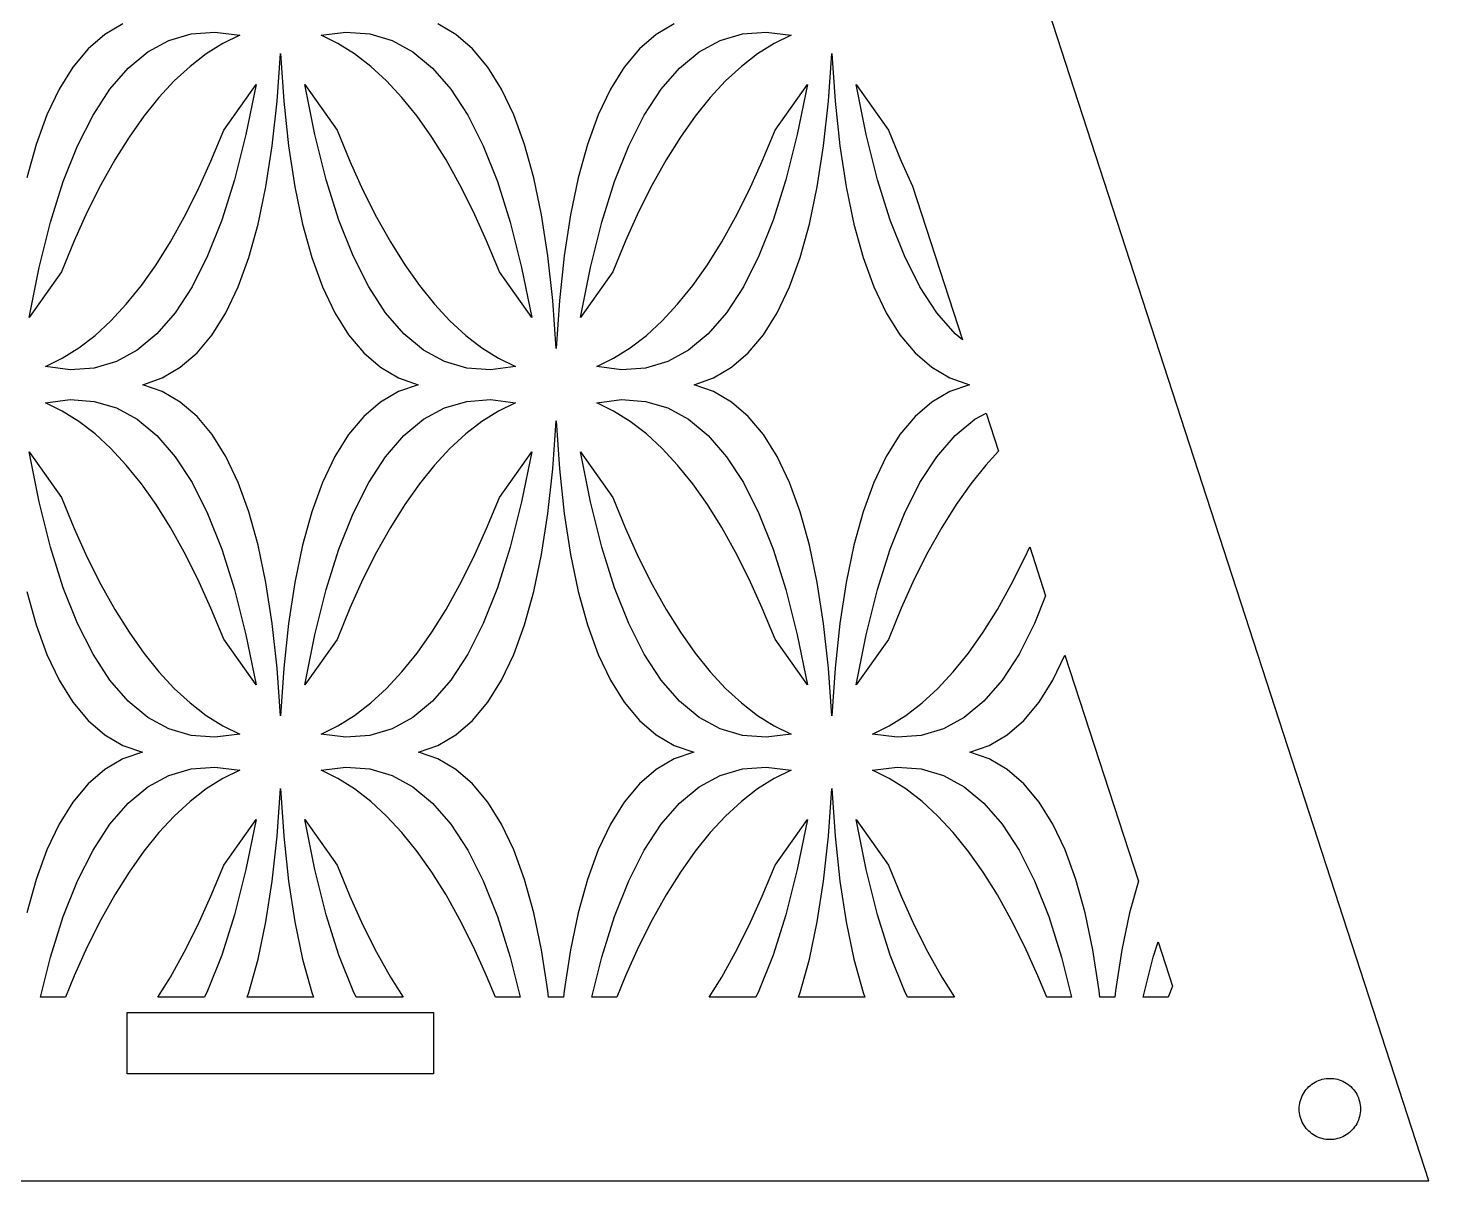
# Model space of a CAD drawing. Header units: metres. Extents: x -75 to 75, y 0 to 231.
# Drawn here: x -16.5 to 75, y 0 to 75.3 of the extents above; entities that cross this region are included whole.
import ezdxf

# ---------------------------------------------------------------- set-up
doc = ezdxf.new("R2010")
doc.units = ezdxf.units.M

msp = doc.modelspace()

# ---------------------------------------------------------------- linework, layer by layer
for p, q in [((75, 0), (0, 230.826)), ((-10.2823, 75.5586), (-11.467, 74.8656)), ((-5.83099, 74.9118), (-4.28284, 75.0235)), ((-4.28284, 75.0235), (-2.65549, 74.8193)), ((2.65549, 74.8193), (4.28284, 75.0235)), ((4.28284, 75.0235), (5.83099, 74.9118)), ((11.467, 74.8656), (10.2823, 75.5586)), ((25.7172, 75.5586), (24.5325, 74.8656)), ((30.1685, 74.9118), (31.7166, 75.0235)), ((31.7166, 75.0235), (33.344, 74.8193)), ((-11.467, 74.8656), (-12.5555, 73.9253)), ((-8.65906, 73.7386), (-7.28897, 74.4838)), ((-7.28897, 74.4838), (-5.83099, 74.9118)), ((-3.75504, 74.2787), (-4.83902, 73.5989)), ((-2.65549, 74.8193), (-3.75504, 74.2787)), ((3.75504, 74.2787), (2.65549, 74.8193)), ((4.83948, 73.5985), (3.75504, 74.2787)), ((5.83099, 74.9118), (7.28897, 74.4838)), ((7.28897, 74.4838), (8.65906, 73.7386)), ((12.5555, 73.9253), (11.467, 74.8656)), ((24.5325, 74.8656), (23.4439, 73.9253)), ((27.3404, 73.7386), (28.7105, 74.4838)), ((28.7105, 74.4838), (30.1685, 74.9118)), ((32.2444, 74.2787), (31.1604, 73.5989)), ((33.344, 74.8193), (32.2444, 74.2787)), ((-12.5555, 73.9253), (-13.5471, 72.7374)), ((-9.94034, 72.6775), (-8.65906, 73.7386)), ((-4.83902, 73.5989), (-5.89783, 72.7832)), ((-0.21561, 70.5099), (0, 73.6319)), ((0, 73.6319), (0.21561, 70.5104)), ((5.89783, 72.7832), (4.83948, 73.5985)), ((8.65906, 73.7386), (9.94034, 72.6775)), ((13.5475, 72.7374), (12.5555, 73.9253)), ((23.4439, 73.9253), (22.4524, 72.7374)), ((26.0591, 72.6775), (27.3404, 73.7386)), ((31.1604, 73.5989), (30.1016, 72.7832)), ((35.7843, 70.5099), (35.9999, 73.6319)), ((35.9999, 73.6319), (36.2155, 70.5104)), ((-13.5471, 72.7374), (-14.442, 71.3019)), ((-11.1314, 71.2991), (-9.94034, 72.6775)), ((-5.89783, 72.7832), (-6.93192, 71.8329)), ((6.93237, 71.8324), (5.89783, 72.7832)), ((9.94034, 72.6775), (11.1314, 71.2991)), ((14.442, 71.3014), (13.5475, 72.7374)), ((22.4524, 72.7374), (21.5575, 71.3019)), ((24.868, 71.2991), (26.0591, 72.6775)), ((30.1016, 72.7832), (29.0675, 71.8329)), ((-6.93192, 71.8329), (-7.94083, 70.7475)), ((-3.70148, 68.6295), (-1.59073, 71.6095)), ((-1.59073, 71.6095), (-2.24487, 68.3438)), ((2.24487, 68.3443), (1.59073, 71.6095)), ((1.59073, 71.6095), (3.70148, 68.6295)), ((7.94083, 70.7475), (6.93237, 71.8324)), ((29.0675, 71.8329), (28.0586, 70.7475)), ((32.2984, 68.6295), (34.4092, 71.6095)), ((34.4092, 71.6095), (33.755, 68.3438)), ((38.2448, 68.3443), (37.5906, 71.6095)), ((37.5906, 71.6095), (39.7014, 68.6295)), ((-14.442, 71.3019), (-15.2403, 69.6187)), ((-12.2346, 69.604), (-11.1314, 71.2991)), ((-7.94083, 70.7475), (-8.9241, 69.5271)), ((-0.53146, 67.5894), (-0.21561, 70.5099)), ((0.21561, 70.5104), (0.53101, 67.5894)), ((8.92456, 69.5267), (7.94083, 70.7475)), ((11.1314, 71.2991), (12.2346, 69.604)), ((15.2403, 69.6182), (14.442, 71.3014)), ((21.5575, 71.3019), (20.7591, 69.6187)), ((23.7648, 69.604), (24.868, 71.2991)), ((28.0586, 70.7475), (27.0753, 69.5271)), ((35.4684, 67.5894), (35.7843, 70.5099)), ((36.2155, 70.5104), (36.5309, 67.5894)), ((-15.2403, 69.6187), (-15.9421, 67.6883)), ((-13.2477, 67.5926), (-12.2346, 69.604)), ((-8.9241, 69.5271), (-9.88266, 68.1717)), ((9.88312, 68.1712), (8.92456, 69.5267)), ((12.2346, 69.604), (13.2477, 67.5922)), ((15.9421, 67.6883), (15.2403, 69.6182)), ((20.7591, 69.6187), (20.0574, 67.6883)), ((22.7518, 67.5926), (23.7648, 69.604)), ((27.0753, 69.5271), (26.1168, 68.1717)), ((-4.53415, 66.6002), (-3.70148, 68.6295)), ((3.70148, 68.6295), (4.53415, 66.6006)), ((31.4658, 66.6002), (32.2984, 68.6295)), ((39.7014, 68.6295), (40.5341, 66.6006)), ((-9.88266, 68.1717), (-10.8165, 66.6812)), ((-2.24487, 68.3438), (-2.99149, 65.3816)), ((2.99149, 65.3821), (2.24487, 68.3443)), ((10.8165, 66.6812), (9.88312, 68.1712)), ((26.1168, 68.1717), (25.183, 66.6812)), ((33.755, 68.3438), (33.0084, 65.3816)), ((38.9914, 65.3821), (38.2448, 68.3443)), ((-15.9421, 67.6883), (-16.5472, 65.5103)), ((-14.1724, 65.264), (-13.2477, 67.5926)), ((-0.94391, 64.9161), (-0.53146, 67.5894)), ((0.53101, 67.5894), (0.94345, 64.9165)), ((13.2477, 67.5922), (14.1724, 65.2635)), ((16.5472, 65.5098), (15.9421, 67.6883)), ((20.0574, 67.6883), (19.4522, 65.5103)), ((21.8271, 65.264), (22.7518, 67.5926)), ((35.056, 64.9161), (35.4684, 67.5894)), ((36.5309, 67.5894), (36.9434, 64.9165)), ((-10.8165, 66.6812), (-11.7247, 65.0557)), ((-5.392, 64.705), (-4.53415, 66.6002)), ((4.53415, 66.6006), (5.392, 64.7055)), ((11.7247, 65.0552), (10.8165, 66.6812)), ((25.183, 66.6812), (24.2747, 65.0557)), ((30.6079, 64.705), (31.4658, 66.6002)), ((40.5341, 66.6006), (41.273, 64.9681)), ((-15.0082, 62.619), (-14.1724, 65.264)), ((-11.7247, 65.0557), (-12.6077, 63.2956)), ((-2.99149, 65.3816), (-3.82736, 62.7362)), ((3.82736, 62.7371), (2.99149, 65.3821)), ((12.6077, 63.2951), (11.7247, 65.0552)), ((14.1724, 65.2635), (15.0082, 62.6186)), ((17.0563, 63.0841), (16.5472, 65.5098)), ((19.4522, 65.5103), (18.9436, 63.0846)), ((20.9912, 62.619), (21.8271, 65.264)), ((24.2747, 65.0557), (23.3917, 63.2956)), ((33.0084, 65.3816), (32.1725, 62.7362)), ((39.8273, 62.7371), (38.9914, 65.3821)), ((41.273, 64.9681), (44.5348, 54.9294)), ((-6.27502, 62.9449), (-5.392, 64.705)), ((-1.45248, 62.4904), (-0.94391, 64.9161)), ((0.94345, 64.9165), (1.45248, 62.4908)), ((5.392, 64.7055), (6.27502, 62.9454)), ((29.7249, 62.9449), (30.6079, 64.705)), ((34.5474, 62.4904), (35.056, 64.9161)), ((36.9434, 64.9165), (37.4524, 62.4908)), ((-12.6077, 63.2956), (-13.4656, 61.4005)), ((13.4656, 61.4), (12.6077, 63.2951)), ((23.3917, 63.2956), (22.5339, 61.4005)), ((-15.7549, 59.6568), (-15.0082, 62.619)), ((-7.18323, 61.3194), (-6.27502, 62.9449)), ((-3.82736, 62.7362), (-4.75204, 60.408)), ((-2.05765, 60.3123), (-1.45248, 62.4904)), ((1.45248, 62.4908), (2.05765, 60.3123)), ((4.75204, 60.4085), (3.82736, 62.7371)), ((6.27502, 62.9454), (7.18323, 61.3194)), ((15.0082, 62.6186), (15.7549, 59.6564)), ((17.4687, 60.4112), (17.0563, 63.0841)), ((18.9436, 63.0846), (18.5312, 60.4112)), ((20.2446, 59.6568), (20.9912, 62.619)), ((28.8167, 61.3194), (29.7249, 62.9449)), ((32.1725, 62.7362), (31.2479, 60.408)), ((33.9423, 60.3123), (34.5474, 62.4904)), ((37.4524, 62.4908), (38.0576, 60.3123)), ((40.752, 60.4085), (39.8273, 62.7371)), ((-13.4656, 61.4005), (-14.2987, 59.3703)), ((-8.11707, 59.8289), (-7.18323, 61.3194)), ((7.18323, 61.3194), (8.11661, 59.8294)), ((14.2982, 59.3712), (13.4656, 61.4)), ((22.5339, 61.4005), (21.7007, 59.3703)), ((27.8828, 59.8289), (28.8167, 61.3194)), ((-4.75204, 60.408), (-5.76553, 58.3957)), ((5.76508, 58.3966), (4.75204, 60.4085)), ((17.7841, 57.4902), (17.4687, 60.4112)), ((18.5312, 60.4112), (18.2153, 57.4907)), ((31.2479, 60.408), (30.2344, 58.3957)), ((41.765, 58.3966), (40.752, 60.4085)), ((-16.409, 56.3911), (-15.7549, 59.6568)), ((-9.07562, 58.4735), (-8.11707, 59.8289)), ((-2.7594, 58.382), (-2.05765, 60.3123)), ((2.05765, 60.3123), (2.7594, 58.3824)), ((8.11661, 59.8294), (9.07516, 58.474)), ((15.7549, 59.6564), (16.409, 56.3911)), ((19.5905, 56.3911), (20.2446, 59.6568)), ((26.9243, 58.4735), (27.8828, 59.8289)), ((33.2405, 58.382), (33.9423, 60.3123)), ((38.0576, 60.3123), (38.7593, 58.3824)), ((-14.2987, 59.3703), (-16.409, 56.3911)), ((16.409, 56.3911), (14.2982, 59.3712)), ((21.7007, 59.3703), (19.5905, 56.3911)), ((-10.0589, 57.2531), (-9.07562, 58.4735)), ((-5.76553, 58.3957), (-6.86829, 56.7015)), ((-3.55774, 56.6988), (-2.7594, 58.382)), ((2.7594, 58.3824), (3.55774, 56.6992)), ((6.86829, 56.7015), (5.76508, 58.3966)), ((9.07516, 58.474), (10.0589, 57.2531)), ((25.941, 57.2531), (26.9243, 58.4735)), ((30.2344, 58.3957), (29.1316, 56.7015)), ((32.4422, 56.6988), (33.2405, 58.382)), ((38.7593, 58.3824), (39.5576, 56.6992)), ((42.8682, 56.7015), (41.765, 58.3966)), ((-11.0678, 56.1678), (-10.0589, 57.2531)), ((10.0589, 57.2531), (11.0674, 56.1682)), ((17.9997, 54.3687), (17.7841, 57.4902)), ((18.2153, 57.4907), (17.9997, 54.3687)), ((24.9321, 56.1678), (25.941, 57.2531)), ((-12.1019, 55.2174), (-11.0678, 56.1678)), ((-6.86829, 56.7015), (-8.05984, 55.3227)), ((-4.45267, 55.2632), (-3.55774, 56.6988)), ((3.55774, 56.6992), (4.45221, 55.2632)), ((8.05939, 55.3232), (6.86829, 56.7015)), ((11.0674, 56.1682), (12.1019, 55.2174)), ((23.898, 55.2174), (24.9321, 56.1678)), ((29.1316, 56.7015), (27.9401, 55.3227)), ((31.5472, 55.2632), (32.4422, 56.6988)), ((39.5576, 56.6992), (40.4521, 55.2632)), ((44.0593, 55.3232), (42.8682, 56.7015)), ((-13.1607, 54.4017), (-12.1019, 55.2174)), ((-8.05984, 55.3227), (-9.34067, 54.2621)), ((-5.44418, 54.0753), (-4.45267, 55.2632)), ((4.45221, 55.2632), (5.44418, 54.0753)), ((9.34067, 54.2621), (8.05939, 55.3232)), ((12.1019, 55.2174), (13.1602, 54.4022)), ((22.8392, 54.4017), (23.898, 55.2174)), ((27.9401, 55.3227), (26.6592, 54.2621)), ((30.5557, 54.0753), (31.5472, 55.2632)), ((40.4521, 55.2632), (41.4441, 54.0753)), ((44.5348, 54.9294), (44.0593, 55.3232)), ((-14.2447, 53.7219), (-13.1607, 54.4017)), ((-9.34067, 54.2621), (-10.7108, 53.5168)), ((-6.53275, 53.1351), (-5.44418, 54.0753)), ((5.44418, 54.0753), (6.53275, 53.1351)), ((10.7108, 53.5168), (9.34067, 54.2621)), ((13.1602, 54.4022), (14.2447, 53.7219)), ((21.7552, 53.7219), (22.8392, 54.4017)), ((26.6592, 54.2621), (25.2892, 53.5168)), ((29.4672, 53.1351), (30.5557, 54.0753)), ((41.4441, 54.0753), (42.5327, 53.1351)), ((-15.3442, 53.1813), (-14.2447, 53.7219)), ((-13.7169, 52.9771), (-15.3442, 53.1813)), ((-12.1687, 53.0888), (-13.7169, 52.9771)), ((-10.7108, 53.5168), (-12.1687, 53.0888)), ((-7.71744, 52.442), (-6.53275, 53.1351)), ((6.53275, 53.1351), (7.71744, 52.442)), ((12.1687, 53.0888), (10.7108, 53.5168)), ((13.7169, 52.9771), (12.1687, 53.0888)), ((15.3442, 53.1813), (13.7169, 52.9771)), ((14.2447, 53.7219), (15.3442, 53.1813)), ((20.6557, 53.1813), (21.7552, 53.7219)), ((22.283, 52.9771), (20.6557, 53.1813)), ((23.8312, 53.0888), (22.283, 52.9771)), ((25.2892, 53.5168), (23.8312, 53.0888)), ((28.2825, 52.442), (29.4672, 53.1351)), ((42.5327, 53.1351), (43.7173, 52.442)), ((-8.99002, 52.0003), (-7.71744, 52.442)), ((7.71744, 52.442), (8.99002, 52.0003)), ((27.0099, 52.0003), (28.2825, 52.442)), ((43.7173, 52.442), (44.9899, 52.0003)), ((-7.71744, 51.5585), (-8.99002, 52.0003)), ((-6.53275, 50.8655), (-7.71744, 51.5585)), ((7.71744, 51.5585), (6.53275, 50.8655)), ((8.99002, 52.0003), (7.71744, 51.5585)), ((28.2825, 51.5585), (27.0099, 52.0003)), ((29.4672, 50.8655), (28.2825, 51.5585)), ((43.7173, 51.5585), (42.5327, 50.8655)), ((44.9899, 52.0003), (43.7173, 51.5585)), ((-15.3442, 50.8192), (-13.7169, 51.0234)), ((-14.2447, 50.2786), (-15.3442, 50.8192)), ((-13.7169, 51.0234), (-12.1687, 50.9117)), ((-12.1687, 50.9117), (-10.7108, 50.4837)), ((-10.7108, 50.4837), (-9.34067, 49.7385)), ((-5.44418, 49.9252), (-6.53275, 50.8655)), ((6.53275, 50.8655), (5.44418, 49.9252)), ((9.34067, 49.7385), (10.7108, 50.4837)), ((10.7108, 50.4837), (12.1687, 50.9117)), ((12.1687, 50.9117), (13.7169, 51.0234)), ((13.7169, 51.0234), (15.3442, 50.8192)), ((15.3442, 50.8192), (14.2447, 50.2786)), ((20.6557, 50.8192), (22.283, 51.0234)), ((21.7552, 50.2786), (20.6557, 50.8192)), ((22.283, 51.0234), (23.8312, 50.9117)), ((23.8312, 50.9117), (25.2892, 50.4837)), ((25.2892, 50.4837), (26.6592, 49.7385)), ((30.5557, 49.9252), (29.4672, 50.8655)), ((42.5327, 50.8655), (41.4441, 49.9252)), ((-13.1602, 49.5984), (-14.2447, 50.2786)), ((-12.1019, 48.7831), (-13.1602, 49.5984)), ((-9.34067, 49.7385), (-8.05939, 48.6774)), ((-4.45221, 48.7373), (-5.44418, 49.9252)), ((5.44418, 49.9252), (4.45267, 48.7373)), ((8.05939, 48.6774), (9.34067, 49.7385)), ((13.1607, 49.5988), (12.1019, 48.7831)), ((14.2447, 50.2786), (13.1607, 49.5988)), ((17.7841, 46.5099), (17.9997, 49.6318)), ((17.9997, 49.6318), (18.2153, 46.5103)), ((22.8397, 49.5984), (21.7552, 50.2786)), ((23.898, 48.7831), (22.8397, 49.5984)), ((26.6592, 49.7385), (27.9405, 48.6774)), ((31.5477, 48.7373), (30.5557, 49.9252)), ((41.4441, 49.9252), (40.4526, 48.7373)), ((44.0593, 48.6774), (45.3406, 49.7385)), ((45.3406, 49.7385), (46.0891, 50.1456)), ((46.0891, 50.1456), (46.8994, 47.6518)), ((-11.0674, 47.8323), (-12.1019, 48.7831)), ((-8.05939, 48.6774), (-6.86829, 47.299)), ((-3.55774, 47.3013), (-4.45221, 48.7373)), ((4.45267, 48.7373), (3.55774, 47.3018)), ((6.86829, 47.299), (8.05939, 48.6774)), ((12.1019, 48.7831), (11.0678, 47.8328)), ((24.9326, 47.8323), (23.898, 48.7831)), ((27.9405, 48.6774), (29.1316, 47.299)), ((32.4422, 47.3013), (31.5477, 48.7373)), ((40.4526, 48.7373), (39.5576, 47.3018)), ((42.8682, 47.299), (44.0593, 48.6774)), ((-15.7549, 44.3442), (-16.409, 47.6094)), ((-16.409, 47.6094), (-14.2982, 44.6294)), ((-10.0589, 46.7474), (-11.0674, 47.8323)), ((11.0678, 47.8328), (10.0589, 46.7474)), ((14.2982, 44.6294), (16.409, 47.6094)), ((16.409, 47.6094), (15.7549, 44.3437)), ((20.2446, 44.3442), (19.5905, 47.6094)), ((19.5905, 47.6094), (21.7012, 44.6294)), ((25.941, 46.7474), (24.9326, 47.8323)), ((46.8994, 47.6518), (46.0588, 46.7474)), ((-9.07516, 45.5266), (-10.0589, 46.7474)), ((-6.86829, 47.299), (-5.76508, 45.6039)), ((-2.7594, 45.6181), (-3.55774, 47.3013)), ((3.55774, 47.3018), (2.7594, 45.6186)), ((5.76508, 45.6039), (6.86829, 47.299)), ((10.0589, 46.7474), (9.07562, 45.527)), ((26.9247, 45.5266), (25.941, 46.7474)), ((29.1316, 47.299), (30.2348, 45.6039)), ((33.2405, 45.6181), (32.4422, 47.3013)), ((39.5576, 47.3018), (38.7593, 45.6186)), ((41.765, 45.6039), (42.8682, 47.299)), ((46.0588, 46.7474), (45.0755, 45.527)), ((17.4683, 43.5893), (17.7841, 46.5099)), ((18.2153, 46.5103), (18.5307, 43.5893)), ((-8.11661, 44.1711), (-9.07516, 45.5266)), ((-5.76508, 45.6039), (-4.75204, 43.5921)), ((-2.05765, 43.6882), (-2.7594, 45.6181)), ((2.7594, 45.6186), (2.05765, 43.6882)), ((4.75204, 43.5925), (5.76508, 45.6039)), ((9.07562, 45.527), (8.11707, 44.1716)), ((27.8833, 44.1711), (26.9247, 45.5266)), ((30.2348, 45.6039), (31.2479, 43.5921)), ((33.9423, 43.6882), (33.2405, 45.6181)), ((38.7593, 45.6186), (38.0576, 43.6882)), ((40.752, 43.5925), (41.765, 45.6039)), ((45.0755, 45.527), (44.117, 44.1716)), ((-15.0082, 41.382), (-15.7549, 44.3442)), ((-14.2982, 44.6294), (-13.4656, 42.6006)), ((-7.18323, 42.6811), (-8.11661, 44.1711)), ((8.11707, 44.1716), (7.18323, 42.6811)), ((13.4656, 42.6001), (14.2982, 44.6294)), ((15.7549, 44.3437), (15.0082, 41.3815)), ((20.9912, 41.382), (20.2446, 44.3442)), ((21.7012, 44.6294), (22.5339, 42.6006)), ((28.8167, 42.6811), (27.8833, 44.1711)), ((44.117, 44.1716), (43.1831, 42.6811)), ((-4.75204, 43.5921), (-3.82736, 41.2634)), ((-1.45248, 41.5097), (-2.05765, 43.6882)), ((2.05765, 43.6882), (1.45248, 41.5102)), ((3.82736, 41.2639), (4.75204, 43.5925)), ((17.0558, 40.916), (17.4683, 43.5893)), ((18.5307, 43.5893), (18.9432, 40.9164)), ((31.2479, 43.5921), (32.1725, 41.2634)), ((34.5474, 41.5097), (33.9423, 43.6882)), ((38.0576, 43.6882), (37.4524, 41.5102)), ((39.8273, 41.2639), (40.752, 43.5925)), ((-13.4656, 42.6006), (-12.6077, 40.7054)), ((-6.27502, 41.0551), (-7.18323, 42.6811)), ((7.18323, 42.6811), (6.27502, 41.0556)), ((12.6077, 40.705), (13.4656, 42.6001)), ((22.5339, 42.6006), (23.3917, 40.7054)), ((29.7249, 41.0551), (28.8167, 42.6811)), ((43.1831, 42.6811), (42.2749, 41.0556)), ((-14.1724, 38.737), (-15.0082, 41.382)), ((-3.82736, 41.2634), (-2.99149, 38.6185)), ((-0.94345, 39.084), (-1.45248, 41.5097)), ((1.45248, 41.5102), (0.94391, 39.0845)), ((2.99149, 38.6189), (3.82736, 41.2639)), ((15.0082, 41.3815), (14.1724, 38.7361)), ((21.8271, 38.737), (20.9912, 41.382)), ((32.1725, 41.2634), (33.0084, 38.6185)), ((35.0565, 39.084), (34.5474, 41.5097)), ((37.4524, 41.5102), (36.9438, 39.0845)), ((38.9914, 38.6189), (39.8273, 41.2639)), ((48.6076, 40.705), (48.9272, 41.411)), ((48.9272, 41.411), (49.9655, 38.2155)), ((-12.6077, 40.7054), (-11.7247, 38.9453)), ((-5.392, 39.295), (-6.27502, 41.0551)), ((6.27502, 41.0556), (5.392, 39.2955)), ((11.7247, 38.9449), (12.6077, 40.705)), ((16.5472, 38.4903), (17.0558, 40.916)), ((18.9432, 40.9164), (19.4522, 38.4908)), ((23.3917, 40.7054), (24.2747, 38.9453)), ((30.6079, 39.295), (29.7249, 41.0551)), ((42.2749, 41.0556), (41.3919, 39.2955)), ((47.7246, 38.9449), (48.6076, 40.705)), ((-16.5472, 38.4908), (-15.9421, 36.3123)), ((-13.2477, 36.4084), (-14.1724, 38.737)), ((-11.7247, 38.9453), (-10.8165, 37.3193)), ((-4.53415, 37.3999), (-5.392, 39.295)), ((-2.99149, 38.6185), (-2.24487, 35.6563)), ((-0.53101, 36.4111), (-0.94345, 39.084)), ((0.94391, 39.0845), (0.53146, 36.4111)), ((2.24487, 35.6567), (2.99149, 38.6189)), ((5.392, 39.2955), (4.53415, 37.4004)), ((10.8165, 37.3193), (11.7247, 38.9449)), ((14.1724, 38.7361), (13.2477, 36.4079)), ((15.9421, 36.3123), (16.5472, 38.4903)), ((19.4522, 38.4908), (20.0574, 36.3123)), ((22.7518, 36.4084), (21.8271, 38.737)), ((24.2747, 38.9453), (25.183, 37.3193)), ((31.4658, 37.3999), (30.6079, 39.295)), ((33.0084, 38.6185), (33.755, 35.6563)), ((35.4689, 36.4111), (35.0565, 39.084)), ((36.9438, 39.0845), (36.5314, 36.4111)), ((38.2448, 35.6567), (38.9914, 38.6189)), ((41.3919, 39.2955), (40.5341, 37.4004)), ((46.8164, 37.3193), (47.7246, 38.9449)), ((49.9655, 38.2155), (49.2476, 36.4079)), ((-10.8165, 37.3193), (-9.88312, 35.8293)), ((-3.70148, 35.3711), (-4.53415, 37.3999)), ((4.53415, 37.4004), (3.70102, 35.3702)), ((9.88266, 35.8289), (10.8165, 37.3193)), ((25.183, 37.3193), (26.1163, 35.8293)), ((32.2984, 35.3711), (31.4658, 37.3999)), ((40.5341, 37.4004), (39.7009, 35.3702)), ((45.8826, 35.8289), (46.8164, 37.3193)), ((-15.9421, 36.3123), (-15.2403, 34.3823)), ((-12.2346, 34.3965), (-13.2477, 36.4084)), ((-9.88312, 35.8293), (-8.92456, 34.4739)), ((-0.21561, 33.4901), (-0.53101, 36.4111)), ((0.53146, 36.4111), (0.21561, 33.4906)), ((8.9241, 34.4734), (9.88266, 35.8289)), ((13.2477, 36.4079), (12.2342, 34.3956)), ((15.2403, 34.3819), (15.9421, 36.3123)), ((20.0574, 36.3123), (20.7591, 34.3823)), ((23.7648, 34.3965), (22.7518, 36.4084)), ((26.1163, 35.8293), (27.0749, 34.4739)), ((35.7843, 33.4901), (35.4689, 36.4111)), ((36.5314, 36.4111), (36.2155, 33.4906)), ((44.924, 34.4734), (45.8826, 35.8289)), ((49.2476, 36.4079), (48.2341, 34.3956)), ((-1.59073, 32.3911), (-3.70148, 35.3711)), ((-2.24487, 35.6563), (-1.59073, 32.3911)), ((1.59073, 32.3911), (2.24487, 35.6567)), ((3.70102, 35.3702), (1.59073, 32.3911)), ((34.4092, 32.3911), (32.2984, 35.3711)), ((33.755, 35.6563), (34.4092, 32.3911)), ((37.5906, 32.3911), (38.2448, 35.6567)), ((39.7009, 35.3702), (37.5906, 32.3911)), ((-15.2403, 34.3823), (-14.442, 32.6991)), ((-11.1314, 32.7014), (-12.2346, 34.3965)), ((-8.92456, 34.4739), (-7.94083, 33.253)), ((7.94083, 33.253), (8.9241, 34.4734)), ((12.2342, 34.3956), (11.1314, 32.7014)), ((14.442, 32.6987), (15.2403, 34.3819)), ((20.7591, 34.3823), (21.5575, 32.6991)), ((24.868, 32.7014), (23.7648, 34.3965)), ((27.0749, 34.4739), (28.0586, 33.253)), ((43.9407, 33.253), (44.924, 34.4734)), ((48.2341, 34.3956), (47.1313, 32.7014)), ((50.4419, 32.6987), (51.2229, 34.3454)), ((51.2229, 34.3454), (56.0241, 19.5688)), ((-7.94083, 33.253), (-6.93237, 32.1681)), ((0, 30.3687), (-0.21561, 33.4901)), ((0.21561, 33.4906), (0, 30.3687)), ((6.93192, 32.1677), (7.94083, 33.253)), ((28.0586, 33.253), (29.0671, 32.1681)), ((35.9999, 30.3687), (35.7843, 33.4901)), ((36.2155, 33.4906), (35.9999, 30.3687)), ((42.9318, 32.1677), (43.9407, 33.253)), ((-14.442, 32.6991), (-13.5475, 31.2631)), ((-9.94034, 31.3231), (-11.1314, 32.7014)), ((-6.93237, 32.1681), (-5.89783, 31.2173)), ((5.89783, 31.2173), (6.93192, 32.1677)), ((11.1314, 32.7014), (9.93988, 31.3226)), ((13.5471, 31.2631), (14.442, 32.6987)), ((21.5575, 32.6991), (22.4519, 31.2631)), ((26.0591, 31.3231), (24.868, 32.7014)), ((29.0671, 32.1681), (30.1016, 31.2173)), ((41.8977, 31.2173), (42.9318, 32.1677)), ((47.1313, 32.7014), (45.9398, 31.3226)), ((49.547, 31.2631), (50.4419, 32.6987)), ((-13.5475, 31.2631), (-12.5555, 30.0752)), ((-8.65906, 30.262), (-9.94034, 31.3231)), ((-5.89783, 31.2173), (-4.83948, 30.4021)), ((4.83902, 30.4016), (5.89783, 31.2173)), ((9.93988, 31.3226), (8.65906, 30.262)), ((12.5555, 30.0752), (13.5471, 31.2631)), ((22.4519, 31.2631), (23.4439, 30.0752)), ((27.3404, 30.262), (26.0591, 31.3231)), ((30.1016, 31.2173), (31.16, 30.4021)), ((40.8389, 30.4016), (41.8977, 31.2173)), ((45.9398, 31.3226), (44.659, 30.262)), ((48.5555, 30.0752), (49.547, 31.2631)), ((-7.28897, 29.5168), (-8.65906, 30.262)), ((-4.83948, 30.4021), (-3.75504, 29.7218)), ((3.75504, 29.7218), (4.83902, 30.4016)), ((8.65906, 30.262), (7.28897, 29.5168)), ((28.7105, 29.5168), (27.3404, 30.262)), ((31.16, 30.4021), (32.2444, 29.7218)), ((39.7549, 29.7218), (40.8389, 30.4016)), ((44.659, 30.262), (43.2889, 29.5168)), ((-12.5555, 30.0752), (-11.467, 29.135)), ((-5.83099, 29.0887), (-7.28897, 29.5168)), ((-3.75504, 29.7218), (-2.65549, 29.1812)), ((2.65549, 29.1812), (3.75504, 29.7218)), ((7.28897, 29.5168), (5.83099, 29.0887)), ((11.467, 29.135), (12.5555, 30.0752)), ((23.4439, 30.0752), (24.5325, 29.135)), ((30.1685, 29.0887), (28.7105, 29.5168)), ((32.2444, 29.7218), (33.344, 29.1812)), ((38.6554, 29.1812), (39.7549, 29.7218)), ((43.2889, 29.5168), (41.8309, 29.0887)), ((47.4669, 29.135), (48.5555, 30.0752)), ((-11.467, 29.135), (-10.2823, 28.4419)), ((-10.2823, 28.4419), (-9.0097, 28.0002)), ((-4.28284, 28.9771), (-5.83099, 29.0887)), ((-2.65549, 29.1812), (-4.28284, 28.9771)), ((4.28284, 28.9771), (2.65549, 29.1812)), ((5.83099, 29.0887), (4.28284, 28.9771)), ((9.0097, 28.0002), (10.2823, 28.4419)), ((10.2823, 28.4419), (11.467, 29.135)), ((24.5325, 29.135), (25.7172, 28.4419)), ((25.7172, 28.4419), (26.9897, 28.0002)), ((31.7166, 28.9771), (30.1685, 29.0887)), ((33.344, 29.1812), (31.7166, 28.9771)), ((40.2827, 28.9771), (38.6554, 29.1812)), ((41.8309, 29.0887), (40.2827, 28.9771)), ((45.0096, 28.0002), (46.2822, 28.4419)), ((46.2822, 28.4419), (47.4669, 29.135)), ((-10.2823, 27.5584), (-11.467, 26.8654)), ((-9.0097, 28.0002), (-10.2823, 27.5584)), ((10.2823, 27.5584), (9.0097, 28.0002)), ((11.467, 26.8654), (10.2823, 27.5584)), ((25.7172, 27.5584), (24.5325, 26.8654)), ((26.9897, 28.0002), (25.7172, 27.5584)), ((46.2822, 27.5584), (45.0096, 28.0002)), ((47.4669, 26.8654), (46.2822, 27.5584)), ((-11.467, 26.8654), (-12.5555, 25.9251)), ((-7.28897, 26.4836), (-5.83099, 26.9116)), ((-5.83099, 26.9116), (-4.28284, 27.0233)), ((-4.28284, 27.0233), (-2.65549, 26.8192)), ((-2.65549, 26.8192), (-3.75504, 26.2785)), ((2.65549, 26.8192), (4.28284, 27.0233)), ((3.75504, 26.2785), (2.65549, 26.8192)), ((4.28284, 27.0233), (5.83099, 26.9116)), ((5.83099, 26.9116), (7.28897, 26.4836)), ((12.5555, 25.9251), (11.467, 26.8654)), ((24.5325, 26.8654), (23.4439, 25.9251)), ((28.7105, 26.4836), (30.1685, 26.9116)), ((30.1685, 26.9116), (31.7166, 27.0233)), ((31.7166, 27.0233), (33.344, 26.8192)), ((33.344, 26.8192), (32.2444, 26.2785)), ((38.6554, 26.8192), (40.2827, 27.0233)), ((39.7549, 26.2785), (38.6554, 26.8192)), ((40.2827, 27.0233), (41.8309, 26.9116)), ((41.8309, 26.9116), (43.2889, 26.4836)), ((48.5555, 25.9251), (47.4669, 26.8654)), ((-12.5555, 25.9251), (-13.5471, 24.7372)), ((-9.94034, 24.6773), (-8.65906, 25.7384)), ((-8.65906, 25.7384), (-7.28897, 26.4836)), ((-3.75504, 26.2785), (-4.83902, 25.5988)), ((-0.21561, 22.5098), (0, 25.6317)), ((0, 25.6317), (0.21561, 22.5102)), ((4.83948, 25.5983), (3.75504, 26.2785)), ((7.28897, 26.4836), (8.65906, 25.7384)), ((8.65906, 25.7384), (9.94034, 24.6773)), ((13.5475, 24.7372), (12.5555, 25.9251)), ((23.4439, 25.9251), (22.4524, 24.7372)), ((26.0591, 24.6773), (27.3404, 25.7384)), ((27.3404, 25.7384), (28.7105, 26.4836)), ((32.2444, 26.2785), (31.1604, 25.5988)), ((35.7843, 22.5098), (35.9999, 25.6317)), ((35.9999, 25.6317), (36.2155, 22.5102)), ((40.8394, 25.5983), (39.7549, 26.2785)), ((43.2889, 26.4836), (44.659, 25.7384)), ((44.659, 25.7384), (45.9402, 24.6773)), ((49.5474, 24.7372), (48.5555, 25.9251)), ((-13.5471, 24.7372), (-14.442, 23.3017)), ((-5.89783, 24.783), (-6.93192, 23.8327)), ((-4.83902, 25.5988), (-5.89783, 24.783)), ((5.89783, 24.783), (4.83948, 25.5983)), ((6.93237, 23.8322), (5.89783, 24.783)), ((14.442, 23.3012), (13.5475, 24.7372)), ((22.4524, 24.7372), (21.5575, 23.3017)), ((30.1016, 24.783), (29.0675, 23.8327)), ((31.1604, 25.5988), (30.1016, 24.783)), ((41.8977, 24.783), (40.8394, 25.5983)), ((42.9323, 23.8322), (41.8977, 24.783)), ((50.4419, 23.3012), (49.5474, 24.7372)), ((-11.1314, 23.299), (-9.94034, 24.6773)), ((-6.93192, 23.8327), (-7.94083, 22.7473)), ((7.94083, 22.7473), (6.93237, 23.8322)), ((9.94034, 24.6773), (11.1314, 23.299)), ((24.868, 23.299), (26.0591, 24.6773)), ((29.0675, 23.8327), (28.0586, 22.7473)), ((43.9407, 22.7473), (42.9323, 23.8322)), ((45.9402, 24.6773), (47.1313, 23.299)), ((-14.442, 23.3017), (-15.2403, 21.6185)), ((-12.2346, 21.6039), (-11.1314, 23.299)), ((-3.70148, 20.6293), (-1.59073, 23.6093)), ((-1.59073, 23.6093), (-2.24487, 20.3436)), ((2.24487, 20.3441), (1.59073, 23.6093)), ((1.59073, 23.6093), (3.70148, 20.6293)), ((11.1314, 23.299), (12.2346, 21.6039)), ((15.2403, 21.618), (14.442, 23.3012)), ((21.5575, 23.3017), (20.7591, 21.6185)), ((23.7648, 21.6039), (24.868, 23.299)), ((32.2984, 20.6293), (34.4092, 23.6093)), ((34.4092, 23.6093), (33.755, 20.3436)), ((38.2448, 20.3441), (37.5906, 23.6093)), ((37.5906, 23.6093), (39.7014, 20.6293)), ((47.1313, 23.299), (48.2346, 21.6039)), ((51.2402, 21.618), (50.4419, 23.3012)), ((-7.94083, 22.7473), (-8.9241, 21.5269)), ((-0.53146, 19.5892), (-0.21561, 22.5098)), ((0.21561, 22.5102), (0.53101, 19.5892)), ((8.92456, 21.5265), (7.94083, 22.7473)), ((28.0586, 22.7473), (27.0753, 21.5269)), ((35.4684, 19.5892), (35.7843, 22.5098)), ((36.2155, 22.5102), (36.5309, 19.5892)), ((44.9245, 21.5265), (43.9407, 22.7473)), ((-15.2403, 21.6185), (-15.9421, 19.6881)), ((-13.2477, 19.5924), (-12.2346, 21.6039)), ((-8.9241, 21.5269), (-9.88266, 20.1715)), ((9.88312, 20.1711), (8.92456, 21.5265)), ((12.2346, 21.6039), (13.2477, 19.592)), ((15.9421, 19.6881), (15.2403, 21.618)), ((20.7591, 21.6185), (20.0574, 19.6881)), ((22.7518, 19.5924), (23.7648, 21.6039)), ((27.0753, 21.5269), (26.1168, 20.1715)), ((45.883, 20.1711), (44.9245, 21.5265)), ((48.2346, 21.6039), (49.2476, 19.592)), ((51.942, 19.6881), (51.2402, 21.618)), ((-9.88266, 20.1715), (-10.8165, 18.681)), ((-4.53415, 18.6), (-3.70148, 20.6293)), ((-2.24487, 20.3436), (-2.99149, 17.3814)), ((2.99149, 17.3819), (2.24487, 20.3441)), ((3.70148, 20.6293), (4.53415, 18.6005)), ((10.8165, 18.681), (9.88312, 20.1711)), ((26.1168, 20.1715), (25.183, 18.681)), ((31.4658, 18.6), (32.2984, 20.6293)), ((33.755, 20.3436), (33.0084, 17.3814)), ((38.9914, 17.3819), (38.2448, 20.3441)), ((39.7014, 20.6293), (40.5341, 18.6005)), ((46.8164, 18.681), (45.883, 20.1711)), ((-15.9421, 19.6881), (-16.5472, 17.5101)), ((-14.1724, 17.2638), (-13.2477, 19.5924)), ((-0.94391, 16.9159), (-0.53146, 19.5892)), ((0.53101, 19.5892), (0.94345, 16.9164)), ((13.2477, 19.592), (14.1724, 17.2633)), ((16.5472, 17.5096), (15.9421, 19.6881)), ((20.0574, 19.6881), (19.4522, 17.5101)), ((21.8271, 17.2638), (22.7518, 19.5924)), ((35.056, 16.9159), (35.4684, 19.5892)), ((36.5309, 19.5892), (36.9434, 16.9164)), ((49.2476, 19.592), (50.1723, 17.2633)), ((52.5471, 17.5096), (51.942, 19.6881)), ((56.0241, 19.5688), (55.4521, 17.5101)), ((-10.8165, 18.681), (-11.7247, 17.0555)), ((-5.392, 16.7049), (-4.53415, 18.6)), ((4.53415, 18.6005), (5.392, 16.7053)), ((11.7247, 17.0551), (10.8165, 18.681)), ((25.183, 18.681), (24.2747, 17.0555)), ((30.6079, 16.7049), (31.4658, 18.6)), ((40.5341, 18.6005), (41.3919, 16.7053)), ((47.7246, 17.0551), (46.8164, 18.681)), ((-2.99149, 17.3814), (-3.82736, 14.736)), ((3.82736, 14.7369), (2.99149, 17.3819)), ((17.0563, 15.0839), (16.5472, 17.5096)), ((19.4522, 17.5101), (18.9436, 15.0844)), ((33.0084, 17.3814), (32.1725, 14.736)), ((39.8273, 14.7369), (38.9914, 17.3819)), ((53.0562, 15.0839), (52.5471, 17.5096)), ((55.4521, 17.5101), (54.9435, 15.0844)), ((-15.0082, 14.6188), (-14.1724, 17.2638)), ((-11.7247, 17.0555), (-12.6077, 15.2954)), ((-6.27502, 14.9448), (-5.392, 16.7049)), ((-1.45248, 14.4902), (-0.94391, 16.9159)), ((0.94345, 16.9164), (1.45248, 14.4907)), ((5.392, 16.7053), (6.27502, 14.9452)), ((12.6077, 15.295), (11.7247, 17.0551)), ((14.1724, 17.2633), (15.0082, 14.6184)), ((20.9912, 14.6188), (21.8271, 17.2638)), ((24.2747, 17.0555), (23.3917, 15.2954)), ((29.7249, 14.9448), (30.6079, 16.7049)), ((34.5474, 14.4902), (35.056, 16.9159)), ((36.9434, 16.9164), (37.4524, 14.4907)), ((41.3919, 16.7053), (42.2749, 14.9452)), ((48.6076, 15.295), (47.7246, 17.0551)), ((50.1723, 17.2633), (51.0081, 14.6184)), ((56.9911, 14.6188), (57.3074, 15.6195)), ((57.3074, 15.6195), (58.2517, 12.713)), ((-12.6077, 15.2954), (-13.4656, 13.4003)), ((-7.18323, 13.3192), (-6.27502, 14.9448)), ((-3.82736, 14.736), (-4.75204, 12.4078)), ((4.75204, 12.4083), (3.82736, 14.7369)), ((6.27502, 14.9452), (7.18323, 13.3192)), ((13.4656, 13.3998), (12.6077, 15.295)), ((17.4687, 12.411), (17.0563, 15.0839)), ((18.9436, 15.0844), (18.5312, 12.411)), ((23.3917, 15.2954), (22.5339, 13.4003)), ((28.8167, 13.3192), (29.7249, 14.9448)), ((32.1725, 14.736), (31.2479, 12.4078)), ((40.752, 12.4083), (39.8273, 14.7369)), ((42.2749, 14.9452), (43.1831, 13.3192)), ((49.4655, 13.3998), (48.6076, 15.295)), ((53.4686, 12.411), (53.0562, 15.0839)), ((54.9435, 15.0844), (54.5311, 12.411)), ((-15.6683, 12), (-15.0082, 14.6188)), ((-2.05765, 12.3122), (-1.45248, 14.4902)), ((1.45248, 14.4907), (2.05765, 12.3122)), ((15.0082, 14.6184), (15.6682, 12)), ((20.3311, 12), (20.9912, 14.6188)), ((33.9423, 12.3122), (34.5474, 14.4902)), ((37.4524, 14.4907), (38.0576, 12.3122)), ((51.0081, 14.6184), (51.6681, 12)), ((56.3311, 12), (56.9911, 14.6188)), ((-13.4656, 13.4003), (-14.0402, 12)), ((-8.00978, 12), (-7.18323, 13.3192)), ((7.18323, 13.3192), (8.00963, 12)), ((14.0401, 12), (13.4656, 13.3998)), ((22.5339, 13.4003), (21.9592, 12)), ((27.9901, 12), (28.8167, 13.3192)), ((43.1831, 13.3192), (44.0095, 12)), ((50.04, 12), (49.4655, 13.3998)), ((-14.0402, 12), (-15.6683, 12)), ((-4.95744, 12), (-8.00978, 12)), ((-4.75204, 12.4078), (-4.95744, 12)), ((-2.17113, 12), (-2.05765, 12.3122)), ((2.17116, 12), (-2.17113, 12)), ((2.05765, 12.3122), (2.17116, 12)), ((4.95763, 12), (4.75204, 12.4083)), ((8.00963, 12), (4.95763, 12)), ((15.6682, 12), (14.0401, 12)), ((17.5131, 12), (17.4687, 12.411)), ((18.4867, 12), (17.5131, 12)), ((18.5312, 12.411), (18.4867, 12)), ((21.9592, 12), (20.3311, 12)), ((31.0425, 12), (27.9901, 12)), ((31.2479, 12.4078), (31.0425, 12)), ((33.8288, 12), (33.9423, 12.3122)), ((38.1711, 12), (33.8288, 12)), ((38.0576, 12.3122), (38.1711, 12)), ((40.9575, 12), (40.752, 12.4083)), ((44.0095, 12), (40.9575, 12)), ((51.6681, 12), (50.04, 12)), ((53.513, 12), (53.4686, 12.411)), ((54.4866, 12), (53.513, 12)), ((54.5311, 12.411), (54.4866, 12)), ((57.9592, 12), (56.3311, 12)), ((58.2517, 12.713), (57.9592, 12)), ((-10, 7), (-10, 11)), ((-10, 11), (10, 11)), ((10, 11), (10, 7)), ((10, 7), (-10, 7)), ((67.4562, 6.39093), (67.5643, 6.4549)), ((67.5643, 6.4549), (67.6763, 6.51193)), ((67.6763, 6.51193), (67.7916, 6.56183)), ((67.7916, 6.56183), (67.9098, 6.60439)), ((67.9098, 6.60439), (68.0305, 6.63943)), ((68.0305, 6.63943), (68.1531, 6.66685)), ((68.1531, 6.66685), (68.2772, 6.68651)), ((68.2772, 6.68651), (68.4023, 6.69833)), ((68.4023, 6.69833), (68.5279, 6.70227)), ((68.5279, 6.70227), (68.6534, 6.69833)), ((68.6534, 6.69833), (68.7785, 6.68651)), ((68.7785, 6.68651), (68.9026, 6.66685)), ((68.9026, 6.66685), (69.0252, 6.63943)), ((69.0252, 6.63943), (69.1459, 6.60439)), ((69.1459, 6.60439), (69.2641, 6.56183)), ((69.2641, 6.56183), (69.3794, 6.51193)), ((69.3794, 6.51193), (69.4914, 6.4549)), ((69.4914, 6.4549), (69.5995, 6.39093)), ((66.6683, 5.43852), (66.7182, 5.55383)), ((66.7182, 5.55383), (66.7752, 5.66579)), ((66.7752, 5.66579), (66.8392, 5.77393)), ((66.8392, 5.77393), (66.9098, 5.87784)), ((66.9098, 5.87784), (66.9868, 5.97713)), ((66.9868, 5.97713), (67.0699, 6.07137)), ((67.0699, 6.07137), (67.1588, 6.16022)), ((67.1588, 6.16022), (67.253, 6.2433)), ((67.253, 6.2433), (67.3523, 6.32031)), ((67.3523, 6.32031), (67.4562, 6.39093)), ((69.5995, 6.39093), (69.7034, 6.32031)), ((69.7034, 6.32031), (69.8027, 6.2433)), ((69.8027, 6.2433), (69.897, 6.16022)), ((69.897, 6.16022), (69.9858, 6.07137)), ((69.9858, 6.07137), (70.0689, 5.97713)), ((70.0689, 5.97713), (70.1459, 5.87784)), ((70.1459, 5.87784), (70.2165, 5.77393)), ((70.2165, 5.77393), (70.2805, 5.66579)), ((70.2805, 5.66579), (70.3375, 5.55383)), ((70.3375, 5.55383), (70.3874, 5.43852)), ((66.5279, 4.70227), (66.5318, 4.82785)), ((66.5318, 4.57669), (66.5279, 4.70227)), ((66.5318, 4.82785), (66.5436, 4.95294)), ((66.5436, 4.45161), (66.5318, 4.57669)), ((66.5436, 4.95294), (66.5633, 5.07704)), ((66.5633, 5.07704), (66.5907, 5.19966)), ((66.5907, 5.19966), (66.6257, 5.32031)), ((66.6257, 5.32031), (66.6683, 5.43852)), ((70.3874, 5.43852), (70.43, 5.32031)), ((70.43, 5.32031), (70.465, 5.19966)), ((70.465, 5.19966), (70.4924, 5.07704)), ((70.4924, 5.07704), (70.5121, 4.95294)), ((70.5121, 4.95294), (70.5239, 4.82785)), ((70.5239, 4.57669), (70.5121, 4.45161)), ((70.5239, 4.82785), (70.5279, 4.70227)), ((70.5279, 4.70227), (70.5239, 4.57669)), ((66.5633, 4.32751), (66.5436, 4.45161)), ((66.5907, 4.2049), (66.5633, 4.32751)), ((66.6257, 4.08424), (66.5907, 4.2049)), ((66.6683, 3.96602), (66.6257, 4.08424)), ((66.7182, 3.85072), (66.6683, 3.96602)), ((66.7752, 3.73877), (66.7182, 3.85072)), ((66.8392, 3.63062), (66.7752, 3.73877)), ((70.2805, 3.73877), (70.2165, 3.63062)), ((70.3375, 3.85072), (70.2805, 3.73877)), ((70.3874, 3.96602), (70.3375, 3.85072)), ((70.43, 4.08424), (70.3874, 3.96602)), ((70.465, 4.2049), (70.43, 4.08424)), ((70.4924, 4.32751), (70.465, 4.2049)), ((70.5121, 4.45161), (70.4924, 4.32751)), ((66.9098, 3.5267), (66.8392, 3.63062)), ((66.9868, 3.42743), (66.9098, 3.5267)), ((67.0699, 3.33318), (66.9868, 3.42743)), ((67.1588, 3.24434), (67.0699, 3.33318)), ((67.253, 3.16125), (67.1588, 3.24434)), ((67.3523, 3.08424), (67.253, 3.16125)), ((67.4562, 3.01363), (67.3523, 3.08424)), ((67.5643, 2.94966), (67.4562, 3.01363)), ((67.6763, 2.89262), (67.5643, 2.94966)), ((67.7916, 2.84273), (67.6763, 2.89262)), ((67.9098, 2.80016), (67.7916, 2.84273)), ((68.0305, 2.76511), (67.9098, 2.80016)), ((68.1531, 2.7377), (68.0305, 2.76511)), ((69.0252, 2.76511), (68.9026, 2.7377)), ((69.1459, 2.80016), (69.0252, 2.76511)), ((69.2641, 2.84273), (69.1459, 2.80016)), ((69.3794, 2.89262), (69.2641, 2.84273)), ((69.4914, 2.94966), (69.3794, 2.89262)), ((69.5995, 3.01363), (69.4914, 2.94966)), ((69.7034, 3.08424), (69.5995, 3.01363)), ((69.8027, 3.16125), (69.7034, 3.08424)), ((69.897, 3.24434), (69.8027, 3.16125)), ((69.9858, 3.33318), (69.897, 3.24434)), ((70.0689, 3.42743), (69.9858, 3.33318)), ((70.1459, 3.5267), (70.0689, 3.42743)), ((70.2165, 3.63062), (70.1459, 3.5267)), ((68.2772, 2.71805), (68.1531, 2.7377)), ((68.4023, 2.70622), (68.2772, 2.71805)), ((68.5279, 2.70227), (68.4023, 2.70622)), ((68.6534, 2.70622), (68.5279, 2.70227)), ((68.7785, 2.71805), (68.6534, 2.70622)), ((68.9026, 2.7377), (68.7785, 2.71805)), ((-75, 0), (75, 0))]:
    msp.add_line(p, q)

doc.saveas('drawing.dxf')
